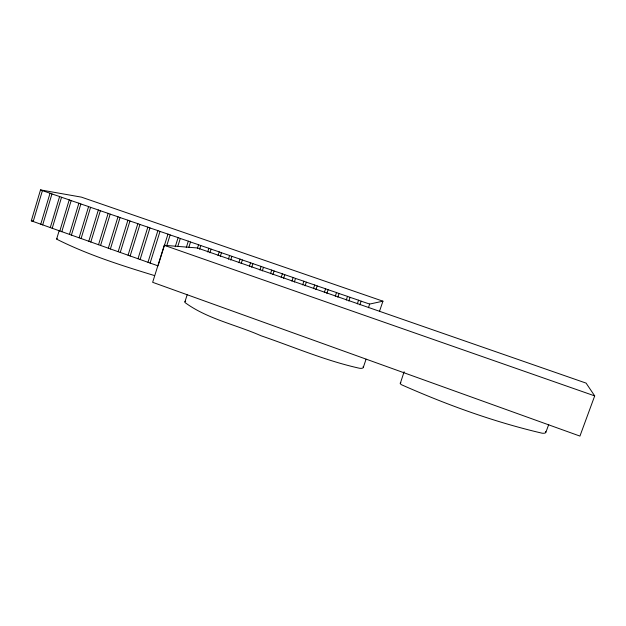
<?xml version="1.0" encoding="UTF-8"?>
<svg xmlns="http://www.w3.org/2000/svg" width="626" height="626" viewBox="0 0 626 626"><rect width="100%" height="100%" fill="white"/><g stroke="black" fill="none" stroke-linecap="round" stroke-linejoin="round"><path stroke-width="0.94" d="M404.122 371.727L400.249 383.589A15.274 2.152 19.5 0 0 401.587 384.779C446.776 404.795 493.953 421.963 542.124 433.2A33.358 4.484 20.3 0 0 544.8 433.122L545.692 432.699L545.692 431.502M158.018 265.862L31.3 220.829L40.518 189.913L81.411 197.135L382.94 301.184L379.544 311.177M33.17 221.604L42.412 190.64L40.518 189.913M40.768 224.194L50.041 193.215L42.412 190.64M42.662 224.977L51.95 193.95L50.041 193.215M50.283 227.574L59.611 196.533L51.95 193.95M52.193 228.365L61.544 197.276L59.611 196.533M56.653 238.991L59.18 230.626M59.838 230.971L69.228 199.866L61.544 197.276M61.771 231.769L71.176 200.617L69.228 199.866M69.447 234.382L78.884 203.215L71.176 200.617M71.395 235.188L80.856 203.974L78.884 203.215M79.095 237.817L88.595 206.58L80.856 203.974M81.067 238.631L90.582 207.347L88.595 206.58M88.798 241.26L98.345 209.968L90.582 207.347M90.786 242.082L100.356 210.743L98.345 209.968M98.54 244.727L108.149 213.364L100.356 210.743M100.551 245.556L110.176 214.147L108.149 213.364M108.329 248.201L118.001 216.784L110.176 214.147M110.364 249.038L120.051 217.566L118.001 216.784M118.173 251.699L127.9 220.211L120.051 217.566M120.223 252.544L129.965 221.009L127.9 220.211M128.064 255.212L137.845 223.662L129.965 221.009M130.13 256.065L139.934 224.468L137.845 223.662M137.994 258.749L147.838 227.128L139.934 224.468M140.083 259.602L149.95 227.942L147.838 227.128M147.979 262.294L157.885 230.611L149.95 227.942M150.091 263.163L160.013 231.432L157.885 230.611M164.255 245.306L152.65 282.31L579.934 436.087L594.7 395.898L586.085 383.112L197.37 247.959L164.255 245.306L594.7 395.898M158.3 264.954L167.971 234.108L160.013 231.432M166.704 245.838L170.131 234.938L167.971 234.108M175.257 246.722L178.12 237.63L170.131 234.938M177.714 246.66L180.296 238.467L178.12 237.63M186.298 247.544L188.309 241.166L180.296 238.467M188.778 247.481L190.507 242.004L188.309 241.166M197.393 248.365L198.559 244.719L190.507 242.004M199.616 249.226L200.774 245.564L198.559 244.719M184.944 301.771L187.158 294.807M207.683 251.949L208.849 248.287L200.774 245.564M209.921 252.81L211.095 249.148L208.849 248.287M218.028 255.541L219.202 251.879L211.095 249.148M220.289 256.417L221.463 252.74L219.202 251.879M228.42 259.156L229.593 255.486L221.463 252.74M230.697 260.033L231.886 256.355L229.593 255.486M238.889 262.709L240.048 259.109L231.886 256.355M241.19 263.593L242.356 259.986L240.048 259.109M249.383 266.355L250.549 262.748L242.356 259.986M251.715 267.255L252.881 263.64L250.549 262.748M259.931 270.025L261.105 266.41L252.881 263.64M262.286 270.925L263.46 267.31L261.105 266.41M270.534 273.711L271.715 270.088L263.46 267.31M272.905 274.626L274.094 270.995L271.715 270.088M281.191 277.42L282.381 273.789L274.094 270.995M283.586 278.335L284.783 274.704L282.381 273.789M291.896 281.144L293.093 277.506L284.783 274.704M294.322 282.068L295.519 278.429L293.093 277.506M302.663 284.885L303.868 281.238L295.519 278.429M305.112 285.824L306.317 282.17L303.868 281.238M313.485 288.649L314.698 284.994L306.317 282.17M315.95 289.595L317.171 285.933L314.698 284.994M324.354 292.428L325.575 288.766L317.171 285.933M326.85 293.383L328.071 289.721L325.575 288.766M335.286 296.231L336.514 292.561L328.071 289.721M337.805 297.193L339.034 293.524L336.514 292.561M346.272 300.05L347.508 296.38L339.034 293.524M348.815 301.028L350.059 297.342L347.508 296.38M357.321 303.876L358.557 300.206L350.059 297.342M359.895 304.854L361.132 301.184L358.557 300.206M368.424 307.734L369.669 304.064L382.94 301.184M185.679 301.239A35.659 4.734 17.7 0 0 185.03 302.569C207.292 318.963 236.033 324.675 261.05 335.779C293.719 346.945 325.763 360.803 359.559 368.268A16.824 2.355 18.9 0 0 361.554 368.323A34.242 4.781 18.7 0 0 363.26 367.564L366.069 359.199M545.864 432.37L548.728 424.491M400.217 383.049L400.851 382.721M31.3 220.829L33.233 221.041M154.395 275.542C121.272 265.432 87.703 254.782 56.77 239.218A18.444 1.98 16.8 0 1 56.653 238.897L56.692 238.819A16.299 1.753 16.8 0 1 57.24 238.616M361.132 301.184L369.669 304.064M363.119 366.601L363.315 367.126"/></g></svg>
